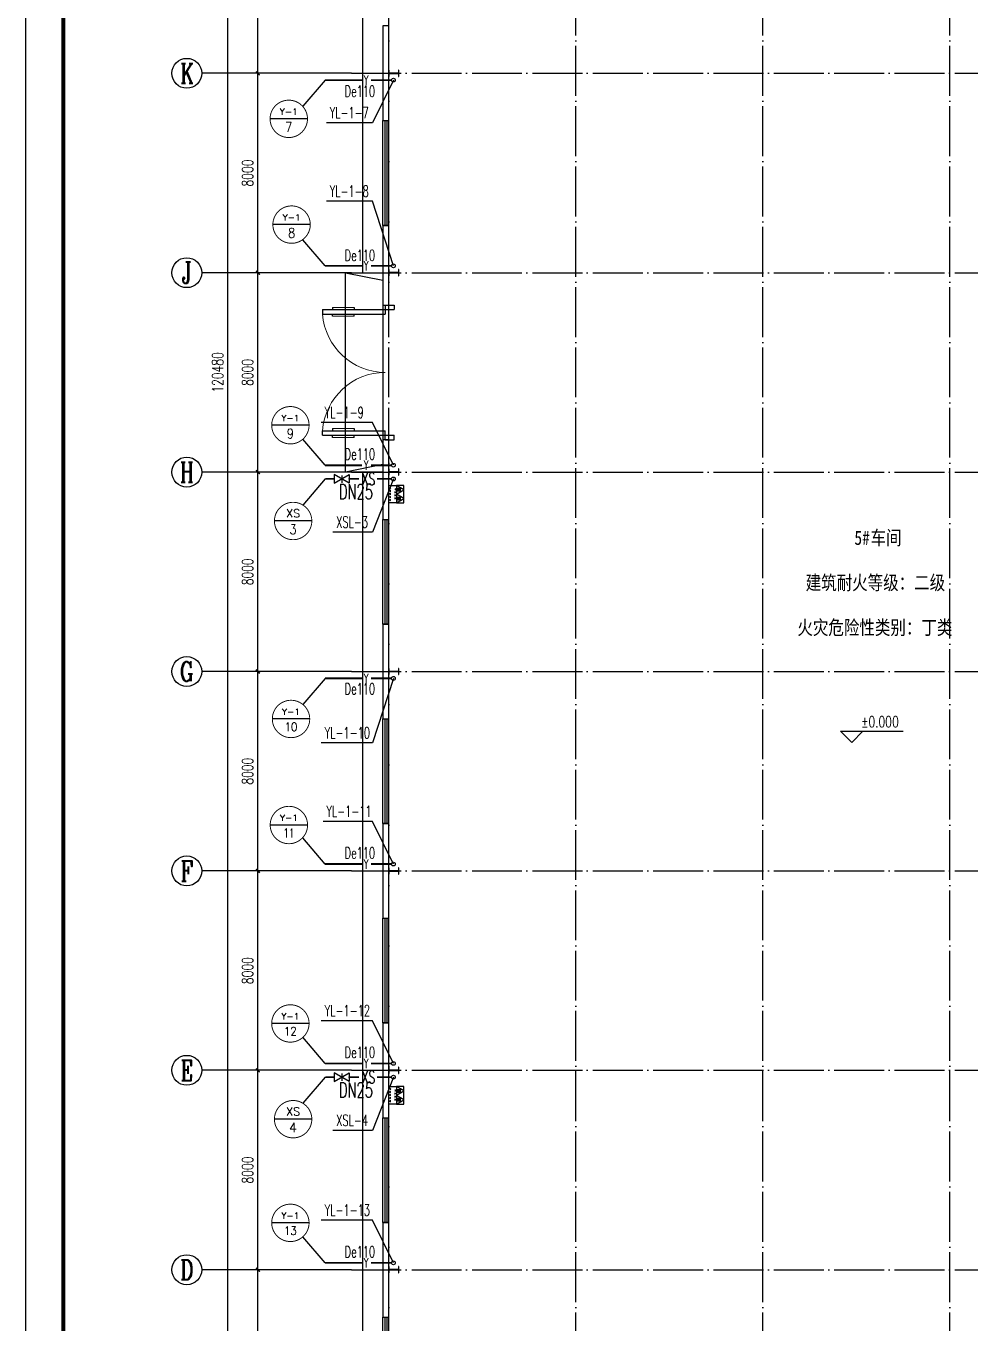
# Model space of a CAD drawing. Extents: x 14033796 to 29392202, y -1365078 to -465345.
# Drawn here: x 14681416 to 14719273, y -684783 to -632743 of the extents above; entities that cross this region are included whole.
import ezdxf
from ezdxf.enums import TextEntityAlignment as Align

# ---------------------------------------------------------------- set-up
doc = ezdxf.new("R2010")
doc.units = 0
doc.header["$LTSCALE"] = 1000
doc.header["$MEASUREMENT"] = 0
doc.linetypes.add('DOTE', pattern=[2.42, 2, -0.2, 0.02, -0.2])
for name, color, linetype in [('AXIS', 3, 'Continuous'), ('AXIS_TEXT', 7, 'Continuous'), ('COLUMN', 2, 'Continuous'), ('DIM_ELEV', 3, 'Continuous'), ('DIM_消防', 3, 'Continuous'), ('DIM_雨水', 3, 'Continuous'), ('DOTE', 8, 'DOTE'), ('EQUIP_消防', 7, 'Continuous'), ('PIPE-消防', 1, 'Continuous'), ('PIPE-雨水', 4, 'Continuous'), ('PUB_TEXT', 7, 'Continuous'), ('TEXT_消防', 7, 'Continuous'), ('TEXT_雨水', 7, 'Continuous'), ('TK', 4, 'Continuous'), ('TWT_TEXT', 7, 'Continuous'), ('VALVE_消防', 7, 'Continuous'), ('VPIPE-消防', 1, 'Continuous'), ('VPIPE-雨水', 4, 'Continuous'), ('WALL-PARAPET', 6, 'Continuous'), ('WINDOW', 4, 'Continuous')]:
    doc.layers.add(name, color=color, linetype=linetype)
doc.styles.add('_TCH_AXIS', font='COMPLEX', dxfattribs={"bigfont": 'GBCBIG'})
doc.styles.add('_TCH_DIM', font='SIMPLEX', dxfattribs={"bigfont": 'GBCBIG'})
doc.styles.add('_TCH_DIM_T3', font='SIMPLEX', dxfattribs={"width": 0.705882, "bigfont": 'GBCBIG'})
doc.styles.add('_TWT_CIRCLE', font='COMPLEX', dxfattribs={"width": 1.1, "height": 3, "bigfont": 'HZTXT'})
doc.styles.add('_TWT_PIPEDN', font='SIMPLEX', dxfattribs={"width": 0.8, "height": 3, "bigfont": 'HZTXT'})
doc.styles.add('_TWT_PIPETEXT', font='COMPLEX', dxfattribs={"width": 0.8, "height": 2.5, "bigfont": 'HZTXT'})
doc.styles.add('_TWT_SERIAL', font='COMPLEX', dxfattribs={"width": 0.8, "height": 3, "bigfont": 'HZTXT'})
doc.styles.add('COMPLEX', font='COMPLEX')
doc.styles.add('YAYA', font='', dxfattribs={"width": 0.8, "height": 1})
doc.styles.get('YAYA').set_extended_font_data('SimSun')
doc.dimstyles.new('_TCH_ARCH&&150', dxfattribs={"dimtxt": 446.25, "dimasz": 150, "dimexe": 375, "dimexo": 450, "dimgap": 189.375, "dimtad": 1, "dimdec": 0, "dimzin": 0, "dimdsep": 46, "dimtxsty": '_TCH_DIM_T3', "dimblk": 'ARCHTICK', "dimcen": 0.09, "dimclrt": 7, "dimazin": 2, "dimtfac": 1, "dimtdec": 0, "dimtix": 1, "dimtmove": 2, "dimatfit": 3, "dimfxl": 0, "dimtolj": 1, "dimtzin": 0, "dimarcsym": 0})

# ---------------------------------------------------------------- blocks, each defined once
blk = doc.blocks.new('A$C797E1D2B')
at = {"layer": 'COLUMN'}
h = blk.add_hatch(color=256, dxfattribs=at)
h.paths.add_polyline_path([(125, 400), (250, 400), (250, 388), (130, 388), (130, 200), (125, 200)])
h.paths.add_polyline_path([(0, 400), (125, 400), (125, 200), (120, 200), (120, 388), (0, 388)])
h.paths.add_polyline_path([(0, 12), (120, 12), (120, 200), (125, 200), (125, 0), (0, 0)])
h.paths.add_polyline_path([(125, 200), (130, 200), (130, 12), (250, 12), (250, 0), (125, 0)])
blk.add_lwpolyline([(250, 0), (250, 12), (130, 12), (130, 388), (250, 388), (250, 400), (0, 400), (0, 388), (120, 388), (120, 12), (0, 12), (0, 0)], close=True, dxfattribs=at)
blk = doc.blocks.new('消防软管卷盘')
blk.add_lwpolyline([(4963954, 151899), (4963954, 150312), (4964641, 150312), (4964641, 151899)], close=True)
for points, const_width in [([(4964134, 151704), (4964482, 151704)], 1), ([(4964134, 151566), (4964482, 151566)], 1), ([(4964134, 151428), (4964482, 151428)], 1), ([(4964134, 151290), (4964482, 151290)], 1), ([(4964134, 151152), (4964482, 151152)], 1), ([(4964134, 151014), (4964482, 151014)], 0.1), ([(4964134, 150876), (4964482, 150876)], 1), ([(4964134, 150738), (4964482, 150738)], 1), ([(4964150, 150600), (4964499, 150600)], 1), ([(4964150, 150462), (4964499, 150462)], 1)]:
    blk.add_lwpolyline(points, dxfattribs=dict(const_width=const_width))
for centre, start, end in [((4964134, 151636), 90, 270), ((4964134, 151360), 90, 270), ((4964134, 151084), 90, 270), ((4964482, 151498), 270, 90), ((4964482, 151222), 270, 90), ((4964134, 150808), 90, 270), ((4964150, 150532), 90, 270), ((4964482, 150946), 270, 90), ((4964499, 150670), 270, 90)]:
    blk.add_arc(centre, 69, start, end)
blk = doc.blocks.new('$TwtSys$00000546')
h = blk.add_hatch()
h.set_pattern_fill('ANSI31', color=256, scale=200, style=0)
h.set_pattern_definition([(45, (-38543.802, -6670.83), (-17.67767, 17.67767), [])])
h.paths.add_polyline_path([(-65, 174), (65, 174), (65, 44), (-65, 44)])
for points in [[(0, 344), (-198, 0), (198, 0)], [(-65, 174), (65, 174), (65, 44), (-65, 44)]]:
    blk.add_lwpolyline(points, close=True)
blk = doc.blocks.new('92623')
blk.add_lwpolyline([(8910066, 83014), (8909273, 83014), (8909273, 82670), (8910066, 82670)], close=True)
at = {"xscale": -0.5, "yscale": 0.5, "zscale": 0.5, "rotation": 89.99999999998747}
blk.add_blockref('消防软管卷盘', (8985223, 2565334), dxfattribs=at)
at = {"layer": 'EQUIP_消防', "rotation": 180}
for p in [(8909471, 83014), (8909868, 83014)]:
    blk.add_blockref('$TwtSys$00000546', p, dxfattribs=at)
blk = doc.blocks.new('GeYuanFrame_42705131', base_point=(20.09, 4.53))
at = {"layer": 'TK'}
blk.add_lwpolyline([(20.09, 4.53), (20.09, 598.53), (1071.09, 598.53), (1071.09, 4.53)], close=True, dxfattribs=at)
at = {"layer": 'TK', "const_width": 1}
blk.add_lwpolyline([(45.09, 588.53), (1061.09, 588.53), (1061.09, 14.53), (45.09, 14.53)], close=True, dxfattribs=at)
blk = doc.blocks.new('$DorLib2D$00000011')
at = {"lineweight": 13}
for p, q in [((-0.4833, 0.3962), (-0.4833, 0.2346)), ((-0.4167, 0.3962), (-0.4167, 0.2346)), ((0.4167, 0.3962), (0.4167, 0.2346)), ((0.4833, 0.3962), (0.4833, 0.2346))]:
    blk.add_line(p, q, dxfattribs=at)
for p, q in [((-0.4833, 0.3962), (-0.4667, 0.3962)), ((-0.4667, 0.4709), (-0.4667, -0.0625)), ((-0.4667, 0.4709), (-0.4333, 0.4709)), ((-0.4333, 0.4709), (-0.4333, 0.0042)), ((-0.4167, 0.3962), (-0.4333, 0.3962)), ((0.4167, 0.3962), (0.4333, 0.3962)), ((0.4333, 0.4709), (0.4333, 0.0042)), ((0.4667, 0.4709), (0.4333, 0.4709)), ((0.4667, 0.4709), (0.4667, -0.0625)), ((0.4833, 0.3962), (0.4667, 0.3962)), ((-0.4833, 0.2346), (-0.4667, 0.2346)), ((-0.4167, 0.2346), (-0.4333, 0.2346)), ((0.4167, 0.2346), (0.4333, 0.2346)), ((0.4833, 0.2346), (0.4667, 0.2346)), ((-0.5, 0.0042), (-0.4333, 0.0042)), ((-0.5, 0.0042), (-0.5, -0.0625)), ((0.5, 0.0042), (0.4333, 0.0042)), ((0.5, 0.0042), (0.5, -0.0625)), ((-0.5, -0.0625), (-0.4667, -0.0625)), ((0.5, -0.0625), (0.4667, -0.0625))]:
    blk.add_line(p, q)
for centre, start, end in [((-0.4667, 0.0042), 0, 85.90396), ((0.4667, 0.0042), 94.09604, 180)]:
    blk.add_arc(centre, 0.4667, start, end, dxfattribs=at)
blk = doc.blocks.new('$TCHSYS$WIN2D')
for p, q in [((-0.5, 0.5), (0.5, 0.5)), ((-0.5, 0.5), (-0.5, -0.5)), ((0.5, 0.5), (0.5, -0.5)), ((0.5, 0.167), (-0.5, 0.167)), ((0.5, -0.167), (-0.5, -0.167)), ((-0.5, -0.5), (0.5, -0.5))]:
    blk.add_line(p, q)
blk = doc.blocks.new('_AXISO')
blk.add_circle((0, 0), 0.5)
at = {"layer": 'AXIS_TEXT', "style": 'COMPLEX', "width": 1.041667}
blk.add_attdef('A', text='', height=0.56, dxfattribs=at).set_placement((-0.25, -0.28), (0.25, -0.28), align=Align.FIT)
blk = doc.blocks.new('_ArchTick')
at = {"color": 0, "linetype": 'ByBlock', "const_width": 0.4}
blk.add_lwpolyline([(-0.5, -0.5), (0.5, 0.5)], dxfattribs=at)
blk = doc.blocks.new('*D85')
at = {"layer": 'AXIS', "color": 0, "lineweight": -2}
for p, q in [((14694016, -586403), (14689141, -586403)), ((14689516, -706883), (14689516, -586403)), ((14694016, -706883), (14689141, -706883))]:
    blk.add_line(p, q, dxfattribs=at)
at = {"layer": 'Defpoints', "color": 0}
for p in [(14689516, -586403), (14694466, -586403), (14694466, -706883)]:
    blk.add_point(p, dxfattribs=at)
at = {"layer": 'AXIS', "color": 0, "lineweight": -2, "xscale": 150, "yscale": 150, "zscale": 150}
for p, rotation in [((14689516, -586403), 90), ((14689516, -706883), 270)]:
    blk.add_blockref('_ArchTick', p, dxfattribs=dict(at, rotation=rotation))
at = {"layer": 'AXIS', "color": 7, "insert": (14689104, -646643), "char_height": 446.2, "attachment_point": 5, "rotation": 90, "style": '_TCH_DIM_T3'}
blk.add_mtext('\\A1;120480', dxfattribs=at)
blk = doc.blocks.new('*D89')
at = {"layer": 'AXIS', "color": 0, "lineweight": -2}
for p, q in [((14694016, -682643), (14690341, -682643)), ((14690716, -690643), (14690716, -682643)), ((14694016, -690643), (14690341, -690643))]:
    blk.add_line(p, q, dxfattribs=at)
at = {"layer": 'Defpoints', "color": 0}
for p in [(14690716, -682643), (14694466, -682643), (14694466, -690643)]:
    blk.add_point(p, dxfattribs=at)
at = {"layer": 'AXIS', "color": 0, "lineweight": -2, "xscale": 150, "yscale": 150, "zscale": 150}
for p, rotation in [((14690716, -682643), 90), ((14690716, -690643), 270)]:
    blk.add_blockref('_ArchTick', p, dxfattribs=dict(at, rotation=rotation))
at = {"layer": 'AXIS', "color": 7, "insert": (14690304, -686643), "char_height": 446.2, "attachment_point": 5, "rotation": 90, "style": '_TCH_DIM_T3'}
blk.add_mtext('\\A1;8000', dxfattribs=at)
blk = doc.blocks.new('*D90')
at = {"layer": 'AXIS', "color": 0, "lineweight": -2}
for p, q in [((14694016, -674643), (14690341, -674643)), ((14690716, -682643), (14690716, -674643)), ((14694016, -682643), (14690341, -682643))]:
    blk.add_line(p, q, dxfattribs=at)
at = {"layer": 'Defpoints', "color": 0}
for p in [(14690716, -674643), (14694466, -674643), (14694466, -682643)]:
    blk.add_point(p, dxfattribs=at)
at = {"layer": 'AXIS', "color": 0, "lineweight": -2, "xscale": 150, "yscale": 150, "zscale": 150}
for p, rotation in [((14690716, -674643), 90), ((14690716, -682643), 270)]:
    blk.add_blockref('_ArchTick', p, dxfattribs=dict(at, rotation=rotation))
at = {"layer": 'AXIS', "color": 7, "insert": (14690304, -678643), "char_height": 446.2, "attachment_point": 5, "rotation": 90, "style": '_TCH_DIM_T3'}
blk.add_mtext('\\A1;8000', dxfattribs=at)
blk = doc.blocks.new('*D91')
at = {"layer": 'AXIS', "color": 0, "lineweight": -2}
for p, q in [((14694016, -666643), (14690341, -666643)), ((14690716, -674643), (14690716, -666643)), ((14694016, -674643), (14690341, -674643))]:
    blk.add_line(p, q, dxfattribs=at)
at = {"layer": 'Defpoints', "color": 0}
for p in [(14690716, -666643), (14694466, -666643), (14694466, -674643)]:
    blk.add_point(p, dxfattribs=at)
at = {"layer": 'AXIS', "color": 0, "lineweight": -2, "xscale": 150, "yscale": 150, "zscale": 150}
for p, rotation in [((14690716, -666643), 90), ((14690716, -674643), 270)]:
    blk.add_blockref('_ArchTick', p, dxfattribs=dict(at, rotation=rotation))
at = {"layer": 'AXIS', "color": 7, "insert": (14690304, -670643), "char_height": 446.2, "attachment_point": 5, "rotation": 90, "style": '_TCH_DIM_T3'}
blk.add_mtext('\\A1;8000', dxfattribs=at)
blk = doc.blocks.new('*D92')
at = {"layer": 'AXIS', "color": 0, "lineweight": -2}
for p, q in [((14694016, -658643), (14690341, -658643)), ((14690716, -666643), (14690716, -658643)), ((14694016, -666643), (14690341, -666643))]:
    blk.add_line(p, q, dxfattribs=at)
at = {"layer": 'Defpoints', "color": 0}
for p in [(14690716, -658643), (14694466, -658643), (14694466, -666643)]:
    blk.add_point(p, dxfattribs=at)
at = {"layer": 'AXIS', "color": 0, "lineweight": -2, "xscale": 150, "yscale": 150, "zscale": 150}
for p, rotation in [((14690716, -658643), 90), ((14690716, -666643), 270)]:
    blk.add_blockref('_ArchTick', p, dxfattribs=dict(at, rotation=rotation))
at = {"layer": 'AXIS', "color": 7, "insert": (14690304, -662643), "char_height": 446.2, "attachment_point": 5, "rotation": 90, "style": '_TCH_DIM_T3'}
blk.add_mtext('\\A1;8000', dxfattribs=at)
blk = doc.blocks.new('*D93')
at = {"layer": 'AXIS', "color": 0, "lineweight": -2}
for p, q in [((14694016, -650643), (14690341, -650643)), ((14690716, -658643), (14690716, -650643)), ((14694016, -658643), (14690341, -658643))]:
    blk.add_line(p, q, dxfattribs=at)
at = {"layer": 'Defpoints', "color": 0}
for p in [(14690716, -650643), (14694466, -650643), (14694466, -658643)]:
    blk.add_point(p, dxfattribs=at)
at = {"layer": 'AXIS', "color": 0, "lineweight": -2, "xscale": 150, "yscale": 150, "zscale": 150}
for p, rotation in [((14690716, -650643), 90), ((14690716, -658643), 270)]:
    blk.add_blockref('_ArchTick', p, dxfattribs=dict(at, rotation=rotation))
at = {"layer": 'AXIS', "color": 7, "insert": (14690304, -654643), "char_height": 446.2, "attachment_point": 5, "rotation": 90, "style": '_TCH_DIM_T3'}
blk.add_mtext('\\A1;8000', dxfattribs=at)
blk = doc.blocks.new('*D94')
at = {"layer": 'AXIS', "color": 0, "lineweight": -2}
for p, q in [((14694016, -642643), (14690341, -642643)), ((14690716, -650643), (14690716, -642643)), ((14694016, -650643), (14690341, -650643))]:
    blk.add_line(p, q, dxfattribs=at)
at = {"layer": 'Defpoints', "color": 0}
for p in [(14690716, -642643), (14694466, -642643), (14694466, -650643)]:
    blk.add_point(p, dxfattribs=at)
at = {"layer": 'AXIS', "color": 0, "lineweight": -2, "xscale": 150, "yscale": 150, "zscale": 150}
for p, rotation in [((14690716, -642643), 90), ((14690716, -650643), 270)]:
    blk.add_blockref('_ArchTick', p, dxfattribs=dict(at, rotation=rotation))
at = {"layer": 'AXIS', "color": 7, "insert": (14690304, -646643), "char_height": 446.2, "attachment_point": 5, "rotation": 90, "style": '_TCH_DIM_T3'}
blk.add_mtext('\\A1;8000', dxfattribs=at)
blk = doc.blocks.new('*D95')
at = {"layer": 'AXIS', "color": 0, "lineweight": -2}
for p, q in [((14694016, -634643), (14690341, -634643)), ((14690716, -642643), (14690716, -634643)), ((14694016, -642643), (14690341, -642643))]:
    blk.add_line(p, q, dxfattribs=at)
at = {"layer": 'Defpoints', "color": 0}
for p in [(14690716, -634643), (14694466, -634643), (14694466, -642643)]:
    blk.add_point(p, dxfattribs=at)
at = {"layer": 'AXIS', "color": 0, "lineweight": -2, "xscale": 150, "yscale": 150, "zscale": 150}
for p, rotation in [((14690716, -634643), 90), ((14690716, -642643), 270)]:
    blk.add_blockref('_ArchTick', p, dxfattribs=dict(at, rotation=rotation))
at = {"layer": 'AXIS', "color": 7, "insert": (14690304, -638643), "char_height": 446.2, "attachment_point": 5, "rotation": 90, "style": '_TCH_DIM_T3'}
blk.add_mtext('\\A1;8000', dxfattribs=at)
blk = doc.blocks.new('*D96')
at = {"layer": 'AXIS', "color": 0, "lineweight": -2}
for p, q in [((14694016, -626643), (14690341, -626643)), ((14690716, -634643), (14690716, -626643)), ((14694016, -634643), (14690341, -634643))]:
    blk.add_line(p, q, dxfattribs=at)
at = {"layer": 'Defpoints', "color": 0}
for p in [(14690716, -626643), (14694466, -626643), (14694466, -634643)]:
    blk.add_point(p, dxfattribs=at)
at = {"layer": 'AXIS', "color": 0, "lineweight": -2, "xscale": 150, "yscale": 150, "zscale": 150}
for p, rotation in [((14690716, -626643), 90), ((14690716, -634643), 270)]:
    blk.add_blockref('_ArchTick', p, dxfattribs=dict(at, rotation=rotation))
at = {"layer": 'AXIS', "color": 7, "insert": (14690304, -630643), "char_height": 446.2, "attachment_point": 5, "rotation": 90, "style": '_TCH_DIM_T3'}
blk.add_mtext('\\A1;8000', dxfattribs=at)
blk = doc.blocks.new('$VALVE$00000296')
for points in [[(-125, 72), (-125, -72), (125, 72), (125, -72), (-125, 72)], [(0, 60), (0, -64)]]:
    blk.add_lwpolyline(points)
for p in [(-125, 0), (125, 0)]:
    blk.add_point(p)

msp = doc.modelspace()

# ---------------------------------------------------------------- linework, layer by layer
at = {"color": 8, "ltscale": 0.5}
for p, q in [((14694226.1, -642642.5), (14695726.1, -642942.5)), ((14695726.1, -650342.5), (14694226.1, -650642.5))]:
    msp.add_line(p, q, dxfattribs=at)
for points in [[(14694926.1, -642642.5), (14694926.1, -602642.5)], [(14695726.1, -650642.5), (14694226.1, -650642.5), (14694226.1, -642642.5), (14695726.1, -642642.5)], [(14694926.1, -690642.5), (14694926.1, -650642.5)]]:
    msp.add_lwpolyline(points, dxfattribs=at)
at = {"layer": 'AXIS'}
for p, q in [((14694466.1, -634642.5), (14688466.1, -634642.5)), ((14694466.1, -642642.5), (14688466.1, -642642.5)), ((14694466.1, -650642.5), (14688466.1, -650642.5)), ((14694466.1, -658642.5), (14688466.1, -658642.5)), ((14694466.1, -666642.5), (14688466.1, -666642.5)), ((14694466.1, -674642.5), (14688466.1, -674642.5)), ((14694466.1, -682642.5), (14688466.1, -682642.5))]:
    msp.add_line(p, q, dxfattribs=at)
at = {"layer": 'DIM_ELEV'}
for p, q in [((14714526.3, -661489.1), (14714076.3, -661039.1)), ((14714076.3, -661039.1), (14716596.3, -661039.1)), ((14714526.3, -661489.1), (14714976.3, -661039.1))]:
    msp.add_line(p, q, dxfattribs=at)
at = {"layer": 'DIM_消防'}
for p, q in [((14693409, -634917.3), (14692517.5, -635965.7)), ((14692705, -636469.7), (14691205, -636469.7)), ((14692817.1, -640712.5), (14691317.1, -640712.5)), ((14693409, -642367.3), (14692517.5, -641318.9)), ((14692769.3, -648762.5), (14691269.3, -648762.5)), ((14693409, -650367.7), (14692517.5, -649319.3)), ((14693409, -650917.3), (14692517.5, -651965.7)), ((14696149.3, -650917.3), (14695311.4, -653052.1, 3000)), ((14692879.3, -652604), (14691379.3, -652604)), ((14695311.4, -653052.1, 3000), (14693723.9, -653052.1, 3000)), ((14693409, -658917.7), (14692517.5, -659966.1)), ((14692795.2, -660546.2), (14691295.2, -660546.2)), ((14692709.4, -664801.5), (14691209.4, -664801.5)), ((14693409, -666367.7), (14692517.5, -665319.3)), ((14692769.3, -672762.5), (14691269.3, -672762.5)), ((14693409, -674367.7), (14692517.5, -673319.3)), ((14693409, -674917.3), (14692517.5, -675965.7)), ((14696149.3, -674917.3), (14695311.4, -677052.1, 3000)), ((14692879.3, -676604), (14691379.3, -676604)), ((14695311.4, -677052.1, 3000), (14693723.9, -677052.1, 3000)), ((14692769.3, -680762.5), (14691269.3, -680762.5)), ((14693409, -682367.7), (14692517.5, -681319.3))]:
    msp.add_line(p, q, dxfattribs=at)
at = {"layer": 'DIM_消防', "const_width": 37.5}
for points in [[(14692705, -636469.7, 1), (14691205, -636469.7, 1)], [(14692817.1, -640712.5, 1), (14691317.1, -640712.5, 1)], [(14692769.3, -648762.5, 1), (14691269.3, -648762.5, 1)], [(14692879.3, -652604, 1), (14691379.3, -652604, 1)], [(14692795.2, -660546.2, 1), (14691295.2, -660546.2, 1)], [(14692709.4, -664801.5, 1), (14691209.4, -664801.5, 1)], [(14692769.3, -672762.5, 1), (14691269.3, -672762.5, 1)], [(14692879.3, -676604, 1), (14691379.3, -676604, 1)], [(14692769.3, -680762.5, 1), (14691269.3, -680762.5, 1)]]:
    msp.add_lwpolyline(points, format="xyb", close=True, dxfattribs=at)
at = {"layer": 'DIM_雨水'}
for p, q in [((14696149.3, -634917.3), (14695315.3, -636629.2)), ((14695315.3, -636629.2), (14693462.6, -636629.2)), ((14695315.3, -639778.2), (14693462.6, -639778.2)), ((14696149.3, -642367.3), (14695315.3, -639778.2)), ((14695315.3, -648655.9), (14693259.7, -648655.9)), ((14696149.3, -650367.7), (14695315.3, -648655.9)), ((14696149.3, -658917.7), (14695315.3, -661506.9)), ((14695315.3, -661506.9), (14693259.7, -661506.9)), ((14695315.3, -664655.9), (14693327.6, -664655.9)), ((14696149.3, -666367.7), (14695315.3, -664655.9)), ((14695315.3, -672655.9), (14693259.7, -672655.9)), ((14696149.3, -674367.7), (14695315.3, -672655.9)), ((14695315.3, -680655.9), (14693259.7, -680655.9)), ((14696149.3, -682367.7), (14695315.3, -680655.9))]:
    msp.add_line(p, q, dxfattribs=at)
at = {"layer": 'DOTE'}
for p, q in [((14695966.1, -708142.5), (14695966.1, -585142.5)), ((14703466.1, -708142.5), (14703466.1, -585142.5)), ((14710966.1, -708142.5), (14710966.1, -585142.5)), ((14718466.1, -708142.5), (14718466.1, -585142.5)), ((14694466.1, -634642.5), (14757466.1, -634642.5)), ((14694466.1, -642642.5), (14757466.1, -642642.5)), ((14694466.1, -650642.5), (14757466.1, -650642.5)), ((14694466.1, -658642.5), (14757466.1, -658642.5)), ((14694466.1, -666642.5), (14757466.1, -666642.5)), ((14694466.1, -674642.5), (14757466.1, -674642.5)), ((14694466.1, -682642.5), (14757466.1, -682642.5))]:
    msp.add_line(p, q, dxfattribs=at)
at = {"layer": 'PIPE-消防', "linetype": 'Continuous', "const_width": 70}
for points in [[(14693777.4, -650917.3), (14693425.7, -650917.3)], [(14694772.2, -650917.3), (14694377.4, -650917.3)], [(14696049.3, -650917.3), (14695490.3, -650917.3)], [(14693777.4, -674917.3), (14693425.7, -674917.3)], [(14694772.2, -674917.3), (14694377.4, -674917.3)], [(14696049.3, -674917.3), (14695490.3, -674917.3)]]:
    msp.add_lwpolyline(points, dxfattribs=at)
at = {"layer": 'PIPE-雨水', "linetype": 'Continuous', "ltscale": 0.75, "const_width": 75}
for points in [[(14694888.6, -634917.3), (14693409, -634917.3)], [(14696074.3, -634917.3), (14695255.7, -634917.3)], [(14694888.6, -642367.3), (14693409, -642367.3)], [(14696074.3, -642367.3), (14695255.7, -642367.3)], [(14694888.6, -650367.7), (14693409, -650367.7)], [(14696074.3, -650367.7), (14695255.7, -650367.7)], [(14694888.6, -658917.7), (14693409, -658917.7)], [(14696074.3, -658917.7), (14695255.7, -658917.7)], [(14694888.6, -666367.7), (14693409, -666367.7)], [(14696074.3, -666367.7), (14695255.7, -666367.7)], [(14694888.6, -674367.7), (14693409, -674367.7)], [(14696074.3, -674367.7), (14695255.7, -674367.7)], [(14694888.6, -682367.7), (14693409, -682367.7)], [(14696074.3, -682367.7), (14695255.7, -682367.7)]]:
    msp.add_lwpolyline(points, dxfattribs=at)
at = {"layer": 'VPIPE-消防', "linetype": 'Continuous'}
for centre in [(14696149.3, -650917.3), (14696149.3, -674917.3)]:
    msp.add_circle(centre, 75, dxfattribs=at)
at = {"layer": 'VPIPE-雨水', "linetype": 'Continuous'}
for centre in [(14696149.3, -634917.3), (14696149.3, -642367.3), (14696149.3, -650367.7), (14696149.3, -658917.7), (14696149.3, -666367.7), (14696149.3, -674367.7), (14696149.3, -682367.7)]:
    msp.add_circle(centre, 75, dxfattribs=at)
at = {"layer": 'WALL-PARAPET'}
for p, q in [((14695726.1, -632742.5), (14695726.1, -636542.5)), ((14695966.1, -632742.5), (14695726.1, -632742.5)), ((14695966.1, -636542.5), (14695966.1, -632742.5)), ((14695726.1, -636542.5), (14695966.1, -636542.5)), ((14695726.1, -640742.5), (14695726.1, -643942.5)), ((14695966.1, -640742.5), (14695726.1, -640742.5)), ((14695966.1, -643942.5), (14695966.1, -640742.5)), ((14695726.1, -643942.5), (14695966.1, -643942.5)), ((14695726.1, -649342.5), (14695726.1, -652542.5)), ((14695966.1, -649342.5), (14695726.1, -649342.5)), ((14695966.1, -652542.5), (14695966.1, -649342.5)), ((14695726.1, -652542.5), (14695966.1, -652542.5)), ((14695726.1, -656742.5), (14695726.1, -660542.5)), ((14695966.1, -656742.5), (14695726.1, -656742.5)), ((14695966.1, -660542.5), (14695966.1, -656742.5)), ((14695726.1, -660542.5), (14695966.1, -660542.5)), ((14695726.1, -664742.5), (14695726.1, -668542.5)), ((14695966.1, -664742.5), (14695726.1, -664742.5)), ((14695966.1, -668542.5), (14695966.1, -664742.5)), ((14695726.1, -668542.5), (14695966.1, -668542.5)), ((14695726.1, -672742.5), (14695726.1, -676542.5)), ((14695966.1, -672742.5), (14695726.1, -672742.5)), ((14695966.1, -676542.5), (14695966.1, -672742.5)), ((14695726.1, -676542.5), (14695966.1, -676542.5)), ((14695726.1, -680742.5), (14695726.1, -684542.5)), ((14695966.1, -680742.5), (14695726.1, -680742.5)), ((14695966.1, -684542.5), (14695966.1, -680742.5)), ((14695726.1, -684542.5), (14695966.1, -684542.5))]:
    msp.add_line(p, q, dxfattribs=at)
at = {"layer": 'WINDOW'}
msp.add_line((14695726.1, -643942.5), (14695726.1, -649342.5), dxfattribs=at)

# ---------------------------------------------------------------- block references
for name, p, xscale, yscale, zscale, rotation in [('GeYuanFrame_42705131', (14681416.1, -572942.5), 150, 150, 150, 270), ('92623', (14769487.2, -8509853.9), 0.882, 0.882, 0.882, 90), ('92623', (14769487.2, -8533974.9), 0.882, 0.882, 0.882, 90)]:
    msp.add_blockref(name, p, dxfattribs=dict(xscale=xscale, yscale=yscale, zscale=zscale, rotation=rotation))
at = {"rotation": 270}
for p in [(14695966.1, -634517.5), (14695966.1, -642517.5), (14695966.1, -650517.5), (14695966.1, -658517.5), (14695966.1, -666517.5), (14695966.1, -674517.5), (14695966.1, -682517.5)]:
    msp.add_blockref('A$C797E1D2B', p, dxfattribs=at)
at = {"layer": 'AXIS'}
ref = msp.add_blockref('_AXISO', (14687866.1, -634642.5), dxfattribs=dict(at, xscale=1200, yscale=1200, zscale=1200))
ref.add_attrib('A', 'K', dxfattribs={"layer": 'AXIS_TEXT', "ltscale": 0.5, "height": 798.8, "style": '_TCH_AXIS', "width": 0.736842}).set_placement((14687599.9, -635041.9), (14688132.4, -635041.9), align=Align.FIT)
ref = msp.add_blockref('_AXISO', (14687866.1, -642642.5), dxfattribs=dict(at, xscale=1200, yscale=1200, zscale=1200))
ref.add_attrib('A', 'J', dxfattribs={"layer": 'AXIS_TEXT', "ltscale": 0.5, "height": 866.7, "style": '_TCH_AXIS', "width": 0.909091}).set_placement((14687659.8, -643075.9), (14688072.5, -643075.9), align=Align.FIT)
ref = msp.add_blockref('_AXISO', (14687866.1, -650642.5), dxfattribs=dict(at, xscale=1200, yscale=1200, zscale=1200))
ref.add_attrib('A', 'H', dxfattribs={"layer": 'AXIS_TEXT', "ltscale": 0.5, "height": 798.8, "style": '_TCH_AXIS', "width": 0.7}).set_placement((14687599.9, -651041.9), (14688132.4, -651041.9), align=Align.FIT)
ref = msp.add_blockref('_AXISO', (14687866.1, -658642.5), dxfattribs=dict(at, xscale=1200, yscale=1200, zscale=1200))
ref.add_attrib('A', 'G', dxfattribs={"layer": 'AXIS_TEXT', "ltscale": 0.5, "height": 781.2, "style": '_TCH_AXIS', "width": 0.833333}).set_placement((14687587.1, -659033.1), (14688145.1, -659033.1), align=Align.FIT)
ref = msp.add_blockref('_AXISO', (14687866.1, -666642.5), dxfattribs=dict(at, xscale=1200, yscale=1200, zscale=1200))
ref.add_attrib('A', 'F', dxfattribs={"layer": 'AXIS_TEXT', "ltscale": 0.5, "height": 816.3, "style": '_TCH_AXIS', "width": 0.8125}).set_placement((14687613.5, -667050.6), (14688118.8, -667050.6), align=Align.FIT)
ref = msp.add_blockref('_AXISO', (14687866.1, -674642.5), dxfattribs=dict(at, xscale=1200, yscale=1200, zscale=1200))
ref.add_attrib('A', 'E', dxfattribs={"layer": 'AXIS_TEXT', "ltscale": 0.5, "height": 816.3, "style": '_TCH_AXIS', "width": 0.8125}).set_placement((14687613.5, -675050.6), (14688118.8, -675050.6), align=Align.FIT)
ref = msp.add_blockref('_AXISO', (14687866.1, -682642.5), dxfattribs=dict(at, xscale=1200, yscale=1200, zscale=1200))
ref.add_attrib('A', 'D', dxfattribs={"layer": 'AXIS_TEXT', "ltscale": 0.5, "height": 798.8, "style": '_TCH_AXIS', "width": 0.823529}).set_placement((14687599.9, -683041.9), (14688132.4, -683041.9), align=Align.FIT)
at = {"layer": 'VALVE_消防', "xscale": -2.4, "yscale": -2.4, "zscale": 2.4, "rotation": 180}
for p in [(14694077.4, -650917.3), (14694077.4, -674917.3)]:
    msp.add_blockref('$VALVE$00000296', p, dxfattribs=at)
at = {"layer": 'WINDOW', "rotation": 270}
for name, p, xscale, yscale, zscale in [('$TCHSYS$WIN2D', (14695846.1, -638642.5), -4200, -240, -4200), ('$DorLib2D$00000011', (14695846.1, -646642.5), 5400, -5400, 5400), ('$TCHSYS$WIN2D', (14695846.1, -654642.5), -4200, -240, -4200), ('$TCHSYS$WIN2D', (14695846.1, -662642.5), -4200, -240, -4200), ('$TCHSYS$WIN2D', (14695846.1, -670642.5), -4200, -240, -4200), ('$TCHSYS$WIN2D', (14695846.1, -678642.5), -4200, -240, -4200), ('$TCHSYS$WIN2D', (14695846.1, -686642.5), -4200, -240, -4200)]:
    msp.add_blockref(name, p, dxfattribs=dict(at, xscale=xscale, yscale=yscale, zscale=zscale))

# ---------------------------------------------------------------- texts
at = {"layer": 'DIM_消防', "color": 7, "style": '_TWT_CIRCLE'}
for s, height, p, p2 in [('Y-1', 245.45, (14691595, -636304.7), (14692315, -636304.7)), ('7', 388.1, (14691812.7, -636997.1), (14692097.3, -636997.1)), ('Y-1', 245.45, (14691707.1, -640547.5), (14692427.1, -640547.5)), ('8', 388.1, (14691924.8, -641239.9), (14692209.4, -641239.9)), ('Y-1', 245.45, (14691659.3, -648597.5), (14692379.3, -648597.5)), ('9', 388.1, (14691877, -649290), (14692161.6, -649290)), ('XS', 317.96, (14691846.2, -652453.4), (14692412.5, -652453.4)), ('3', 388.1, (14691987, -653131.4), (14692271.6, -653131.4)), ('Y-1', 245.45, (14691685.2, -660381.3), (14692405.2, -660381.3)), ('10', 336.64, (14691789.5, -661030.3), (14692300.9, -661030.3)), ('Y-1', 245.45, (14691599.4, -664636.5), (14692319.4, -664636.5)), ('11', 355.19, (14691736.1, -665301), (14692182.6, -665301)), ('Y-1', 245.45, (14691659.3, -672597.5), (14692379.3, -672597.5)), ('12', 336.64, (14691763.6, -673246.6), (14692275, -673246.6)), ('XS', 317.96, (14691846.2, -676453.4), (14692412.5, -676453.4)), ('4', 382.3, (14691969.1, -677126.5), (14692289.5, -677126.5)), ('Y-1', 245.45, (14691659.3, -680597.5), (14692379.3, -680597.5)), ('13', 336.64, (14691763.6, -681246.6), (14692275, -681246.6))]:
    msp.add_text(s, height=height, dxfattribs=at).set_placement(p, p2, align=Align.FIT)
at = {"layer": 'PUB_TEXT'}
for s, height, style, width, p in [('5#', 569.62, 'YAYA', 0.8, (14714635.2, -653561.9)), ('车间', 569.62, 'YAYA', 0.8, (14715283.3, -653561.9)), ('建筑耐火等级：二级', 569.62, 'YAYA', 0.8, (14712680.8, -655361.9)), ('火灾危险性类别：丁类', 569.62, 'YAYA', 0.8, (14712349.2, -657161.9)), ('%%P0.000', 446.25, '_TCH_DIM', 0.705882, (14714901.3, -660881.6))]:
    msp.add_text(s, height=height, dxfattribs=dict(at, style=style, width=width)).set_placement(p)
at = {"layer": 'TEXT_消防', "style": '_TWT_PIPETEXT', "width": 0.64}
for p in [(14694872.2, -651167.3), (14694872.2, -675167.3)]:
    msp.add_text('XS', height=500, dxfattribs=at).set_placement(p)
at = {"layer": 'TEXT_消防', "linetype": 'Continuous', "style": '_TWT_PIPEDN', "width": 0.64}
for p in [(14693962.8, -651729.7), (14693962.8, -675729.7)]:
    msp.add_text('DN25', height=600, dxfattribs=at).set_placement(p)
at = {"layer": 'TEXT_雨水', "style": '_TWT_PIPETEXT', "width": 0.64}
for p in [(14694963.6, -635104.8), (14694963.6, -642554.8), (14694963.6, -650555.2), (14694963.6, -659105.2), (14694963.6, -666555.2), (14694963.6, -674555.2), (14694963.6, -682555.2)]:
    msp.add_text('Y', height=375, dxfattribs=at).set_placement(p)
at = {"layer": 'TEXT_雨水', "linetype": 'Continuous', "style": '_TWT_PIPEDN', "width": 0.64}
for p in [(14694196.3, -635588.4), (14694196.3, -642171.4), (14694196.3, -650146.6), (14694196.3, -659563.7), (14694196.3, -666146.6), (14694196.3, -674146.6), (14694196.3, -682146.6)]:
    msp.add_text('De110', height=450, dxfattribs=at).set_placement(p)
at = {"layer": 'TWT_TEXT', "style": '_TWT_SERIAL', "width": 0.64}
for s, p in [('YL-1-7', (14693597.6, -636449.2)), ('YL-1-8', (14693597.6, -639598.2)), ('YL-1-9', (14693394.7, -648475.9)), ('XSL-3', (14693858.9, -652872.1, 3000)), ('YL-1-10', (14693394.7, -661326.9)), ('YL-1-11', (14693462.6, -664475.9)), ('YL-1-12', (14693394.7, -672475.9)), ('XSL-4', (14693858.9, -676872.1, 3000)), ('YL-1-13', (14693394.7, -680475.9))]:
    msp.add_text(s, height=450, dxfattribs=at).set_placement(p)

# ---------------------------------------------------------------- dimensions: what is measured, and where the dimension line sits
at = {"layer": 'AXIS'}
for p1, p2, distance, text, picture, middle in [((14694466.1, -706882.5), (14694466.1, -586402.5), 4950, '120480', '*D85', (14689103.6, -646642.5)), ((14694466.1, -634642.5), (14694466.1, -626642.5), 3750, '8000', '*D96', (14690303.6, -630642.5)), ((14694466.1, -642642.5), (14694466.1, -634642.5), 3750, '8000', '*D95', (14690303.6, -638642.5)), ((14694466.1, -650642.5), (14694466.1, -642642.5), 3750, '8000', '*D94', (14690303.6, -646642.5)), ((14694466.1, -658642.5), (14694466.1, -650642.5), 3750, '8000', '*D93', (14690303.6, -654642.5)), ((14694466.1, -666642.5), (14694466.1, -658642.5), 3750, '8000', '*D92', (14690303.6, -662642.5)), ((14694466.1, -674642.5), (14694466.1, -666642.5), 3750, '8000', '*D91', (14690303.6, -670642.5)), ((14694466.1, -682642.5), (14694466.1, -674642.5), 3750, '8000', '*D90', (14690303.6, -678642.5)), ((14694466.1, -690642.5), (14694466.1, -682642.5), 3750, '8000', '*D89', (14690303.6, -686642.5))]:
    dim = msp.add_aligned_dim(p1=p1, p2=p2, distance=distance, text=text, dimstyle='_TCH_ARCH&&150', dxfattribs=at)
    dim.commit()
    dim.dimension.update_dxf_attribs({"geometry": picture, "text_midpoint": middle})

doc.saveas('drawing.dxf')
